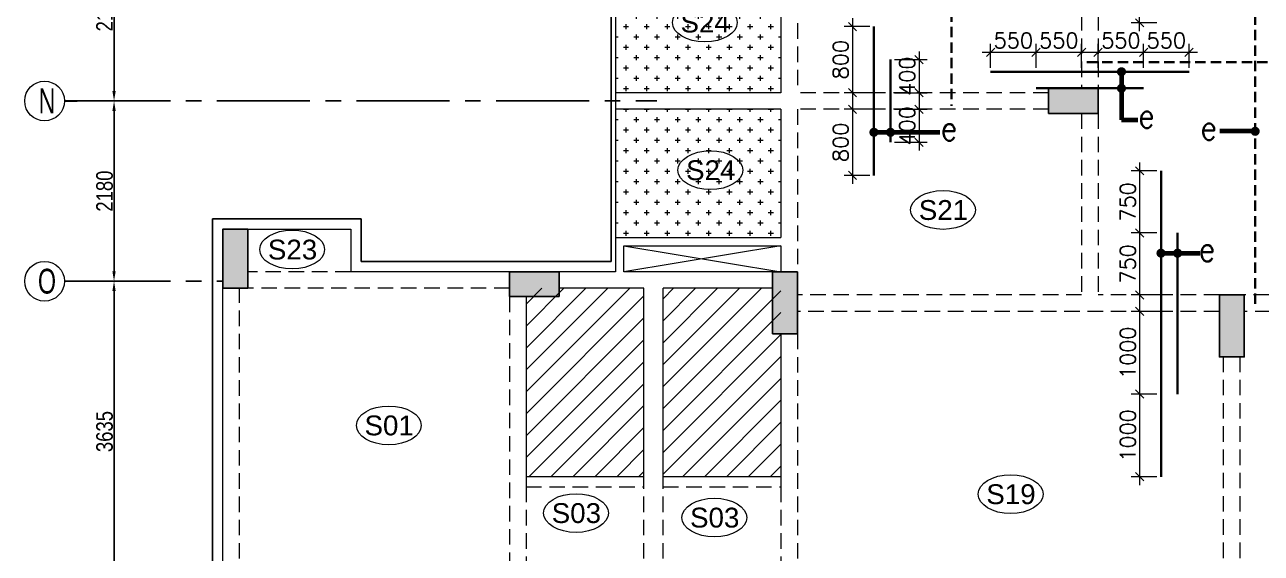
# Model space of a CAD drawing. Header units: millimetres. Extents: x 1255966 to 1543012, y 318612 to 465611.
# Drawn here: x 1255966 to 1270913, y 340698 to 347091 of the extents above; entities that cross this region are included whole.
import ezdxf
from ezdxf.enums import TextEntityAlignment as Align

# ---------------------------------------------------------------- set-up
doc = ezdxf.new("R2010")
doc.units = ezdxf.units.MM
doc.header["$LTSCALE"] = 500
doc.header["$MEASUREMENT"] = 0
doc.header["$PDMODE"] = 34
for name, pattern in [('CONTINOUS', [0]), ('DASHED2', [0.375, 0.25, -0.125]), ('HIDDEN', [0.375, 0.25, -0.125]), ('PHANTOM2', [1.25, 0.625, -0.125, 0.125, -0.125, 0.125, -0.125]), ('Site$0$CENTER2', [1.125, 0.75, -0.125, 0.125, -0.125])]:
    doc.linetypes.add(name, pattern=pattern)
doc.layers.get('Defpoints').update_dxf_attribs({"lineweight": 0})
for name, color, linetype, lineweight in [('ARROW', 1, 'Continuous', 0), ('CALL', 1, 'Continuous', 18), ('CUT OUT', 1, 'Continuous', 13), ('GRID NO.', 7, 'Continuous', 20), ('HATCH', 1, 'Continuous', 5), ('ST-DIM', 1, 'PHANTOM2', 15), ('STC REINF.BOTTOM', 7, 'Continuous', 35), ('TEXT 01', 3, 'Continuous', 15), ('TOWER AREA BEAM..', 3, 'Continuous', 20), ('TOWER COL HATCH', 253, 'Continuous', 20)]:
    doc.layers.add(name, color=color, linetype=linetype, lineweight=lineweight)
for name, color, linetype in [('GRID', 7, 'Continuous'), ('GRID DIM', 7, 'Continuous'), ('S-COLUMN-HATCH', 253, 'Continuous'), ('S-FRAMING PLAN', 4, 'Continuous'), ('S-T', 3, 'Continuous'), ('TOWER AREA COLUMN.', 6, 'Continuous')]:
    doc.layers.add(name, color=color, linetype=linetype)
doc.layers.add('PROJECTION', color=7, linetype='HIDDEN', true_color=0xff4000)
doc.styles.add('ABHI', font='arial.ttf')
doc.styles.add('D50', font='arial.ttf', dxfattribs={"width": 0.8})
doc.styles.add('ROMANCE', font='romans.shx')
doc.styles.add('S-T', font='romans.shx')
doc.dimstyles.new('GRID DIM', dxfattribs={"dimtxt": 250, "dimasz": 100, "dimexe": 75, "dimexo": 0, "dimgap": 50, "dimtad": 1, "dimdec": 0, "dimzin": 0, "dimdsep": 46, "dimtxsty": 'ROMANCE', "dimblk": 'ARCHTICK', "dimcen": 0, "dimdle": 0.5, "dimclrd": 8, "dimclre": 8, "dimclrt": 3, "dimadec": 0, "dimazin": 0, "dimtfac": 1, "dimtdec": 0, "dimtmove": 0, "dimatfit": 3, "dimldrblk": 'DOT', "dimfxl": 200, "dimtolj": 1, "dimtzin": 0, "dimlwd": -1, "dimlwe": -1, "dimarcsym": 2})
doc.dimstyles.new('INNER DIM', dxfattribs={"dimtxt": 200, "dimasz": 120, "dimexe": 25, "dimexo": 25, "dimgap": 12, "dimtad": 1, "dimdec": 0, "dimrnd": 5, "dimzin": 0, "dimdsep": 46, "dimtxsty": 'D50', "dimcen": 0.09, "dimdle": 25, "dimclrt": 6, "dimadec": 0, "dimazin": 0, "dimtfac": 1, "dimtdec": 0, "dimtofl": 0, "dimtmove": 1, "dimatfit": 3, "dimfxl": 75, "dimtolj": 1, "dimtzin": 0, "dimarcsym": 0})
pattern_1 = [(45, (-1381890.62, -304839.69), (-132.582521, 132.582521), [])]
pattern_2 = [(90, (-1381890.62, -304839.69), (-125, 125), [62.5, -187.5]), (180, (-1381859.37, -304808.44), (-125, -125), [62.5, -187.5])]

# ---------------------------------------------------------------- blocks, each defined once
blk = doc.blocks.new('GRID MARK')
at = {"layer": 'GRID NO.', "const_width": 50}
blk.add_lwpolyline([(0, -541), (0, -891)], dxfattribs=at)
at = {"layer": 'GRID NO.'}
blk.add_circle((0, 0), 541, dxfattribs=at)
at = {"layer": 'GRID NO.', "style": 'D50', "width": 0.8}
blk.add_attdef('Y1', text='', height=500, dxfattribs=at).set_placement((-33, -267), align=Align.CENTER)
blk = doc.blocks.new('*D177')
at = {"layer": 'Defpoints', "color": 0, "linetype": 'Continuous', "transparency": 16777216}
for p in [(1257168, 348348), (1257046, 346168), (1257168, 346168)]:
    blk.add_point(p, dxfattribs=at)
at = {"layer": 'GRID DIM', "color": 0, "linetype": 'Continuous', "lineweight": -2, "transparency": 16777216}
for p, q in [((1257143, 348348), (1257021, 348348)), ((1257143, 346168), (1257021, 346168))]:
    blk.add_line(p, q, dxfattribs=at)
at = {"layer": 'GRID DIM', "linetype": 'Continuous', "lineweight": -2, "transparency": 16777216}
blk.add_line((1257046, 348228), (1257046, 346288), dxfattribs=at)
at = {"layer": 'GRID DIM', "linetype": 'Continuous', "transparency": 16777216}
for points in [[(1257026, 348228), (1257066, 348228), (1257046, 348348)], [(1257026, 346288), (1257066, 346288), (1257046, 346168)]]:
    blk.add_solid(points, dxfattribs=at)
at = {"layer": 'GRID DIM', "linetype": 'Continuous', "transparency": 16777216, "insert": (1256932, 347258), "char_height": 200, "attachment_point": 5, "rotation": 90, "style": 'D50'}
blk.add_mtext('\\A1;2180', dxfattribs=at)
blk = doc.blocks.new('*D178')
at = {"layer": 'Defpoints', "color": 0, "linetype": 'Continuous', "transparency": 16777216}
for p in [(1257168, 346168), (1257046, 343988), (1257168, 343988)]:
    blk.add_point(p, dxfattribs=at)
at = {"layer": 'GRID DIM', "color": 0, "linetype": 'Continuous', "lineweight": -2, "transparency": 16777216}
for p, q in [((1257143, 346168), (1257021, 346168)), ((1257143, 343988), (1257021, 343988))]:
    blk.add_line(p, q, dxfattribs=at)
at = {"layer": 'GRID DIM', "linetype": 'Continuous', "lineweight": -2, "transparency": 16777216}
blk.add_line((1257046, 346048), (1257046, 344108), dxfattribs=at)
at = {"layer": 'GRID DIM', "linetype": 'Continuous', "transparency": 16777216}
for points in [[(1257026, 346048), (1257066, 346048), (1257046, 346168)], [(1257026, 344108), (1257066, 344108), (1257046, 343988)]]:
    blk.add_solid(points, dxfattribs=at)
at = {"layer": 'GRID DIM', "linetype": 'Continuous', "transparency": 16777216, "insert": (1256932, 345078), "char_height": 200, "attachment_point": 5, "rotation": 90, "style": 'D50'}
blk.add_mtext('\\A1;2180', dxfattribs=at)
blk = doc.blocks.new('*D179')
at = {"layer": 'Defpoints', "color": 0, "linetype": 'Continuous', "transparency": 16777216}
for p in [(1257168, 343988), (1257046, 340353), (1257168, 340353)]:
    blk.add_point(p, dxfattribs=at)
at = {"layer": 'GRID DIM', "color": 0, "linetype": 'Continuous', "lineweight": -2, "transparency": 16777216}
for p, q in [((1257143, 343988), (1257021, 343988)), ((1257143, 340353), (1257021, 340353))]:
    blk.add_line(p, q, dxfattribs=at)
at = {"layer": 'GRID DIM', "linetype": 'Continuous', "lineweight": -2, "transparency": 16777216}
blk.add_line((1257046, 343868), (1257046, 340473), dxfattribs=at)
at = {"layer": 'GRID DIM', "linetype": 'Continuous', "transparency": 16777216}
for points in [[(1257026, 343868), (1257066, 343868), (1257046, 343988)], [(1257026, 340473), (1257066, 340473), (1257046, 340353)]]:
    blk.add_solid(points, dxfattribs=at)
at = {"layer": 'GRID DIM', "linetype": 'Continuous', "transparency": 16777216, "insert": (1256932, 342170), "char_height": 200, "attachment_point": 5, "rotation": 90, "style": 'D50'}
blk.add_mtext('\\A1;3635', dxfattribs=at)
blk = doc.blocks.new('_Oblique')
at = {"color": 0, "linetype": 'ByBlock', "lineweight": -2}
blk.add_line((-0.5, -0.5), (0.5, 0.5), dxfattribs=at)
blk = doc.blocks.new('*D273')
at = {"layer": 'Defpoints', "color": 0, "linetype": 'ByBlock', "transparency": 16777216}
for p in [(1269442, 347863), (1269702, 347863), (1269702, 347113)]:
    blk.add_point(p, dxfattribs=at)
at = {"layer": 'ST-DIM', "color": 1, "linetype": 'CONTINOUS', "transparency": 16777216}
for p, q in [((1269442, 347013), (1269442, 347963)), ((1269652, 347863), (1269342, 347863)), ((1269652, 347113), (1269342, 347113))]:
    blk.add_line(p, q, dxfattribs=at)
at = {"layer": 'ST-DIM', "color": 1, "linetype": 'ByBlock', "transparency": 16777216, "xscale": 100, "yscale": 100, "zscale": 100}
for p, rotation in [((1269442, 347863), 90), ((1269442, 347113), 270)]:
    blk.add_blockref('_Oblique', p, dxfattribs=dict(at, rotation=rotation))
at = {"layer": 'ST-DIM', "color": 3, "linetype": 'ByBlock', "transparency": 16777216, "insert": (1269300, 347488), "char_height": 185, "attachment_point": 5, "rotation": 90, "style": 'ROMANCE'}
blk.add_mtext('\\A1;750', dxfattribs=at)
blk = doc.blocks.new('_Dot')
at = {"color": 0, "linetype": 'ByBlock', "lineweight": -2}
blk.add_line((-0.5, 0), (-1, 0), dxfattribs=at)
at = {"color": 0, "linetype": 'ByBlock', "const_width": 0.5}
blk.add_lwpolyline([(-0.25, 0, 1), (0.25, 0, 1)], format="xyb", close=True, dxfattribs=at)
blk = doc.blocks.new('*D207')
at = {"layer": 'Defpoints', "color": 0, "linetype": 'ByBlock', "transparency": 16777216}
for p in [(1268741, 346758), (1268191, 346521, 0), (1268741, 346521, 0)]:
    blk.add_point(p, dxfattribs=at)
at = {"layer": 'ST-DIM', "color": 1, "linetype": 'CONTINOUS', "transparency": 16777216}
for p, q in [((1268191, 346571), (1268191, 346858)), ((1268741, 346571), (1268741, 346858)), ((1268091, 346758), (1268841, 346758))]:
    blk.add_line(p, q, dxfattribs=at)
at = {"layer": 'ST-DIM', "color": 1, "linetype": 'ByBlock', "transparency": 16777216, "xscale": 100, "yscale": 100, "zscale": 100, "rotation": 180}
blk.add_blockref('_Oblique', (1268191, 346758), dxfattribs=at)
at = {"layer": 'ST-DIM', "color": 1, "linetype": 'ByBlock', "transparency": 16777216, "xscale": 100, "yscale": 100, "zscale": 100}
blk.add_blockref('_Oblique', (1268741, 346758), dxfattribs=at)
at = {"layer": 'ST-DIM', "color": 3, "linetype": 'ByBlock', "transparency": 16777216, "insert": (1268466, 346900), "char_height": 185, "attachment_point": 5, "style": 'ROMANCE'}
blk.add_mtext('\\A1;550', dxfattribs=at)
blk = doc.blocks.new('*D208')
at = {"layer": 'Defpoints', "color": 0, "linetype": 'ByBlock', "transparency": 16777216}
for p in [(1269491, 346758), (1268941, 346521, 0), (1269491, 346521, 0)]:
    blk.add_point(p, dxfattribs=at)
at = {"layer": 'ST-DIM', "color": 1, "linetype": 'CONTINOUS', "transparency": 16777216}
for p, q in [((1268941, 346571), (1268941, 346858)), ((1269491, 346571), (1269491, 346858)), ((1268841, 346758), (1269591, 346758))]:
    blk.add_line(p, q, dxfattribs=at)
at = {"layer": 'ST-DIM', "color": 1, "linetype": 'ByBlock', "transparency": 16777216, "xscale": 100, "yscale": 100, "zscale": 100, "rotation": 180}
blk.add_blockref('_Oblique', (1268941, 346758), dxfattribs=at)
at = {"layer": 'ST-DIM', "color": 1, "linetype": 'ByBlock', "transparency": 16777216, "xscale": 100, "yscale": 100, "zscale": 100}
blk.add_blockref('_Oblique', (1269491, 346758), dxfattribs=at)
at = {"layer": 'ST-DIM', "color": 3, "linetype": 'ByBlock', "transparency": 16777216, "insert": (1269216, 346900), "char_height": 185, "attachment_point": 5, "style": 'ROMANCE'}
blk.add_mtext('\\A1;550', dxfattribs=at)
blk = doc.blocks.new('*D209')
at = {"layer": 'Defpoints', "color": 0, "linetype": 'ByBlock', "transparency": 16777216}
for p in [(1270041, 346758), (1269491, 346521, 0), (1270041, 346521, 0)]:
    blk.add_point(p, dxfattribs=at)
at = {"layer": 'ST-DIM', "color": 1, "linetype": 'CONTINOUS', "transparency": 16777216}
for p, q in [((1269491, 346571), (1269491, 346858)), ((1270041, 346571), (1270041, 346858)), ((1269391, 346758), (1270141, 346758))]:
    blk.add_line(p, q, dxfattribs=at)
at = {"layer": 'ST-DIM', "color": 1, "linetype": 'ByBlock', "transparency": 16777216, "xscale": 100, "yscale": 100, "zscale": 100, "rotation": 180}
blk.add_blockref('_Oblique', (1269491, 346758), dxfattribs=at)
at = {"layer": 'ST-DIM', "color": 1, "linetype": 'ByBlock', "transparency": 16777216, "xscale": 100, "yscale": 100, "zscale": 100}
blk.add_blockref('_Oblique', (1270041, 346758), dxfattribs=at)
at = {"layer": 'ST-DIM', "color": 3, "linetype": 'ByBlock', "transparency": 16777216, "insert": (1269766, 346900), "char_height": 185, "attachment_point": 5, "style": 'ROMANCE'}
blk.add_mtext('\\A1;550', dxfattribs=at)
blk = doc.blocks.new('*D210')
at = {"layer": 'Defpoints', "color": 0, "linetype": 'ByBlock', "transparency": 16777216}
for p in [(1268191, 346758), (1267641, 346521, 0), (1268191, 346521, 0)]:
    blk.add_point(p, dxfattribs=at)
at = {"layer": 'ST-DIM', "color": 1, "linetype": 'CONTINOUS', "transparency": 16777216}
for p, q in [((1267641, 346571), (1267641, 346858)), ((1268191, 346571), (1268191, 346858)), ((1267541, 346758), (1268291, 346758))]:
    blk.add_line(p, q, dxfattribs=at)
at = {"layer": 'ST-DIM', "color": 1, "linetype": 'ByBlock', "transparency": 16777216, "xscale": 100, "yscale": 100, "zscale": 100, "rotation": 180}
blk.add_blockref('_Oblique', (1267641, 346758), dxfattribs=at)
at = {"layer": 'ST-DIM', "color": 1, "linetype": 'ByBlock', "transparency": 16777216, "xscale": 100, "yscale": 100, "zscale": 100}
blk.add_blockref('_Oblique', (1268191, 346758), dxfattribs=at)
at = {"layer": 'ST-DIM', "color": 3, "linetype": 'ByBlock', "transparency": 16777216, "insert": (1267916, 346900), "char_height": 185, "attachment_point": 5, "style": 'ROMANCE'}
blk.add_mtext('\\A1;550', dxfattribs=at)
blk = doc.blocks.new('_ArchTick')
at = {"color": 0, "linetype": 'ByBlock', "const_width": 0.15}
blk.add_lwpolyline([(-0.5, -0.5), (0.5, 0.5)], dxfattribs=at)
blk = doc.blocks.new('*D211')
at = {"layer": 'Defpoints', "color": 0, "linetype": 'ByBlock', "transparency": 16777216}
for p in [(1266231, 347068), (1265972, 346268), (1266231, 346268)]:
    blk.add_point(p, dxfattribs=at)
at = {"layer": 'ST-DIM', "color": 1, "linetype": 'CONTINOUS', "transparency": 16777216}
for p, q in [((1266181, 347068), (1265872, 347068)), ((1265972, 347168), (1265972, 346168)), ((1266181, 346268), (1265872, 346268))]:
    blk.add_line(p, q, dxfattribs=at)
at = {"layer": 'ST-DIM', "color": 1, "linetype": 'ByBlock', "transparency": 16777216, "xscale": 100, "yscale": 100, "zscale": 100}
for p, rotation in [((1265972, 347068), 90), ((1265972, 346268), 270)]:
    blk.add_blockref('_Oblique', p, dxfattribs=dict(at, rotation=rotation))
at = {"layer": 'ST-DIM', "color": 3, "linetype": 'ByBlock', "transparency": 16777216, "insert": (1265829, 346668), "char_height": 185, "attachment_point": 5, "rotation": 90, "style": 'ROMANCE'}
blk.add_mtext('\\A1;800', dxfattribs=at)
blk = doc.blocks.new('*D212')
at = {"layer": 'Defpoints', "color": 0, "linetype": 'ByBlock', "transparency": 16777216}
for p in [(1266231, 346068), (1265972, 345268), (1266231, 345268)]:
    blk.add_point(p, dxfattribs=at)
at = {"layer": 'ST-DIM', "color": 1, "linetype": 'CONTINOUS', "transparency": 16777216}
for p, q in [((1265972, 346168), (1265972, 345168)), ((1266181, 346068), (1265872, 346068)), ((1266181, 345268), (1265872, 345268))]:
    blk.add_line(p, q, dxfattribs=at)
at = {"layer": 'ST-DIM', "color": 1, "linetype": 'ByBlock', "transparency": 16777216, "xscale": 100, "yscale": 100, "zscale": 100}
for p, rotation in [((1265972, 346068), 90), ((1265972, 345268), 270)]:
    blk.add_blockref('_Oblique', p, dxfattribs=dict(at, rotation=rotation))
at = {"layer": 'ST-DIM', "color": 3, "linetype": 'ByBlock', "transparency": 16777216, "insert": (1265829, 345668), "char_height": 185, "attachment_point": 5, "rotation": 90, "style": 'ROMANCE'}
blk.add_mtext('\\A1;800', dxfattribs=at)
blk = doc.blocks.new('*D213')
at = {"layer": 'Defpoints', "color": 0, "linetype": 'ByBlock', "transparency": 16777216}
for p in [(1269702, 343623), (1269442, 342623), (1269702, 342623)]:
    blk.add_point(p, dxfattribs=at)
at = {"layer": 'ST-DIM', "color": 1, "linetype": 'CONTINOUS', "transparency": 16777216}
for p, q in [((1269652, 343623), (1269342, 343623)), ((1269442, 343723), (1269442, 342523)), ((1269652, 342623), (1269342, 342623))]:
    blk.add_line(p, q, dxfattribs=at)
at = {"layer": 'ST-DIM', "color": 1, "linetype": 'ByBlock', "transparency": 16777216, "xscale": 100, "yscale": 100, "zscale": 100}
for p, rotation in [((1269442, 343623), 90), ((1269442, 342623), 270)]:
    blk.add_blockref('_Oblique', p, dxfattribs=dict(at, rotation=rotation))
at = {"layer": 'ST-DIM', "color": 3, "linetype": 'ByBlock', "transparency": 16777216, "insert": (1269300, 343123), "char_height": 185, "attachment_point": 5, "rotation": 90, "style": 'ROMANCE'}
blk.add_mtext('\\A1;1000', dxfattribs=at)
blk = doc.blocks.new('*D214')
at = {"layer": 'Defpoints', "color": 0, "linetype": 'ByBlock', "transparency": 16777216}
for p in [(1269702, 342623), (1269442, 341623), (1269702, 341623)]:
    blk.add_point(p, dxfattribs=at)
at = {"layer": 'ST-DIM', "color": 1, "linetype": 'CONTINOUS', "transparency": 16777216}
for p, q in [((1269652, 342623), (1269342, 342623)), ((1269442, 342723), (1269442, 341523)), ((1269652, 341623), (1269342, 341623))]:
    blk.add_line(p, q, dxfattribs=at)
at = {"layer": 'ST-DIM', "color": 1, "linetype": 'ByBlock', "transparency": 16777216, "xscale": 100, "yscale": 100, "zscale": 100}
for p, rotation in [((1269442, 342623), 90), ((1269442, 341623), 270)]:
    blk.add_blockref('_Oblique', p, dxfattribs=dict(at, rotation=rotation))
at = {"layer": 'ST-DIM', "color": 3, "linetype": 'ByBlock', "transparency": 16777216, "insert": (1269300, 342123), "char_height": 185, "attachment_point": 5, "rotation": 90, "style": 'ROMANCE'}
blk.add_mtext('\\A1;1000', dxfattribs=at)
blk = doc.blocks.new('*D215')
at = {"layer": 'Defpoints', "color": 0, "linetype": 'ByBlock', "transparency": 16777216}
for p in [(1269702, 345323), (1269442, 344573), (1269702, 344573)]:
    blk.add_point(p, dxfattribs=at)
at = {"layer": 'ST-DIM', "color": 1, "linetype": 'CONTINOUS', "transparency": 16777216}
for p, q in [((1269442, 345423), (1269442, 344473)), ((1269652, 345323), (1269342, 345323)), ((1269652, 344573), (1269342, 344573))]:
    blk.add_line(p, q, dxfattribs=at)
at = {"layer": 'ST-DIM', "color": 1, "linetype": 'ByBlock', "transparency": 16777216, "xscale": 100, "yscale": 100, "zscale": 100}
for p, rotation in [((1269442, 345323), 90), ((1269442, 344573), 270)]:
    blk.add_blockref('_Oblique', p, dxfattribs=dict(at, rotation=rotation))
at = {"layer": 'ST-DIM', "color": 3, "linetype": 'ByBlock', "transparency": 16777216, "insert": (1269300, 344948), "char_height": 185, "attachment_point": 5, "rotation": 90, "style": 'ROMANCE'}
blk.add_mtext('\\A1;750', dxfattribs=at)
blk = doc.blocks.new('*D216')
at = {"layer": 'Defpoints', "color": 0, "linetype": 'ByBlock', "transparency": 16777216}
for p in [(1269702, 344573), (1269442, 343823), (1269702, 343823)]:
    blk.add_point(p, dxfattribs=at)
at = {"layer": 'ST-DIM', "color": 1, "linetype": 'CONTINOUS', "transparency": 16777216}
for p, q in [((1269442, 344673), (1269442, 343723)), ((1269652, 344573), (1269342, 344573)), ((1269652, 343823), (1269342, 343823))]:
    blk.add_line(p, q, dxfattribs=at)
at = {"layer": 'ST-DIM', "color": 1, "linetype": 'ByBlock', "transparency": 16777216, "xscale": 100, "yscale": 100, "zscale": 100}
for p, rotation in [((1269442, 344573), 90), ((1269442, 343823), 270)]:
    blk.add_blockref('_Oblique', p, dxfattribs=dict(at, rotation=rotation))
at = {"layer": 'ST-DIM', "color": 3, "linetype": 'ByBlock', "transparency": 16777216, "insert": (1269300, 344198), "char_height": 185, "attachment_point": 5, "rotation": 90, "style": 'ROMANCE'}
blk.add_mtext('\\A1;750', dxfattribs=at)
blk = doc.blocks.new('*D409')
at = {"layer": 'Defpoints', "color": 0, "linetype": 'ByBlock', "transparency": 16777216}
for p in [(1266431, 346668), (1266431, 346268), (1266776, 346268)]:
    blk.add_point(p, dxfattribs=at)
at = {"layer": 'ST-DIM', "color": 1, "linetype": 'CONTINOUS', "transparency": 16777216}
for p, q in [((1266776, 346768), (1266776, 346168)), ((1266481, 346668), (1266876, 346668)), ((1266481, 346268), (1266876, 346268))]:
    blk.add_line(p, q, dxfattribs=at)
at = {"layer": 'ST-DIM', "color": 1, "linetype": 'ByBlock', "transparency": 16777216, "xscale": 100, "yscale": 100, "zscale": 100}
for p, rotation in [((1266776, 346668), 90), ((1266776, 346268), 270)]:
    blk.add_blockref('_Oblique', p, dxfattribs=dict(at, rotation=rotation))
at = {"layer": 'ST-DIM', "color": 3, "linetype": 'ByBlock', "transparency": 16777216, "insert": (1266633, 346468), "char_height": 185, "attachment_point": 5, "rotation": 90, "style": 'ROMANCE'}
blk.add_mtext('\\A1;400', dxfattribs=at)
blk = doc.blocks.new('*D400')
at = {"layer": 'Defpoints', "color": 0, "linetype": 'ByBlock', "transparency": 16777216}
for p in [(1266431, 346068), (1266431, 345668), (1266776, 345668)]:
    blk.add_point(p, dxfattribs=at)
at = {"layer": 'ST-DIM', "color": 1, "linetype": 'CONTINOUS', "transparency": 16777216}
for p, q in [((1266776, 346168), (1266776, 345568)), ((1266481, 346068), (1266876, 346068)), ((1266481, 345668), (1266876, 345668))]:
    blk.add_line(p, q, dxfattribs=at)
at = {"layer": 'ST-DIM', "color": 1, "linetype": 'ByBlock', "transparency": 16777216, "xscale": 100, "yscale": 100, "zscale": 100}
for p, rotation in [((1266776, 346068), 90), ((1266776, 345668), 270)]:
    blk.add_blockref('_Oblique', p, dxfattribs=dict(at, rotation=rotation))
at = {"layer": 'ST-DIM', "color": 3, "linetype": 'ByBlock', "transparency": 16777216, "insert": (1266633, 345868), "char_height": 185, "attachment_point": 5, "rotation": 90, "style": 'ROMANCE'}
blk.add_mtext('\\A1;400', dxfattribs=at)
blk = doc.blocks.new('A$Ca8bcdc7a')
at = {"layer": 'HATCH', "ltscale": 10}
h = blk.add_hatch(dxfattribs=at)
h.set_pattern_fill('CROSS', color=1, scale=500, angle=90)
h.set_pattern_definition(pattern_2)
h.paths.add_polyline_path([(-9505, -9710), (-11505, -9710), (-11505, -11260), (-9505, -11260)])
h = blk.add_hatch(dxfattribs=at)
h.set_pattern_fill('CROSS', color=1, scale=500, angle=90)
h.set_pattern_definition(pattern_2)
h.paths.add_polyline_path([(-9505, -11460), (-11505, -11460), (-11505, -13010), (-9505, -13010)])
h = blk.add_hatch(dxfattribs=at)
h.set_pattern_fill('ANSI31', color=1, scale=1500)
h.set_pattern_definition(pattern_1)
h.paths.add_polyline_path([(-11160, -13625), (-12585, -13625), (-12585, -15900), (-11160, -15900)])
h = blk.add_hatch(dxfattribs=at)
h.set_pattern_fill('ANSI31', color=1, scale=1500)
h.set_pattern_definition(pattern_1)
h.paths.add_polyline_path([(-9505, -13625), (-10930, -13625), (-10930, -14175), (-10930, -15900), (-9505, -15900)])
at = {"layer": 'CUT OUT', "color": 1, "ltscale": 10}
for p, q in [((-9505, -13110), (-11405, -13425)), ((-11405, -13110), (-9505, -13425))]:
    blk.add_line(p, q, dxfattribs=at)
at = {"layer": 'S-FRAMING PLAN', "color": 3, "linetype": 'ByBlock', "lineweight": 20, "ltscale": 10}
for p, q in [((-11505, -9710), (-11505, -13425)), ((-9505, -9710), (-9505, -11260)), ((-9505, -11260), (-11505, -11260)), ((-9505, -11460), (-11505, -11460)), ((-9505, -11460), (-9505, -13010)), ((-11505, -13010), (-9505, -13010)), ((-11405, -13110), (-9505, -13110)), ((-11405, -13425), (-11405, -13110)), ((-9505, -13110), (-9505, -13425)), ((-12785, -13425), (-14705, -13425)), ((-11505, -13425), (-12182, -13425)), ((-9605, -13425), (-11405, -13425)), ((-16250, -17175), (-16250, -13625)), ((-12585, -13725), (-12585, -16025)), ((-11160, -13625), (-12182, -13625)), ((-11160, -15900), (-11160, -13625)), ((-10930, -15900), (-10930, -13625)), ((-9605, -13625), (-10930, -13625)), ((-9505, -14175), (-9505, -16025)), ((-12585, -15900), (-11160, -15900)), ((-10930, -15900), (-9505, -15900))]:
    blk.add_line(p, q, dxfattribs=at)
blk.add_lwpolyline([(-15950, -12910), (-14705, -12910), (-14705, -13425)], dxfattribs=at)
at = {"layer": 'TOWER AREA BEAM..', "color": 3, "linetype": 'HIDDEN', "ltscale": 1.5}
for p, q in [((-5870, -8915), (-5870, -11210)), ((-5670, -8915), (-5670, -11210)), ((-9305, -9295), (-9305, -11260)), ((-6270, -11260), (-9305, -11260)), ((-9305, -11460), (-9305, -13425)), ((-6270, -11460), (-9305, -11460)), ((-5870, -11510), (-5870, -13705)), ((-5670, -11510), (-5670, -13705)), ((-14705, -13425), (-15950, -13425)), ((-16050, -17175), (-16050, -13625)), ((-12785, -13625), (-15950, -13625)), ((-12785, -13725), (-12785, -17175)), ((-5870, -13705), (-9305, -13705)), ((-4205, -13705), (-5670, -13705)), ((-2480, -13705), (-3905, -13705)), ((-4205, -13905), (-9305, -13905)), ((1195, -13905), (-3905, -13905)), ((-9305, -14175), (-9305, -17175)), ((-4155, -19700), (-4155, -14455)), ((-3955, -19700), (-3955, -14455)), ((-11160, -17175), (-11160, -15900)), ((-10930, -17175), (-10930, -15900)), ((-12585, -16025), (-11160, -16025)), ((-12585, -16025), (-12585, -17175)), ((-10930, -16025), (-9505, -16025)), ((-9505, -16025), (-9505, -17175))]:
    blk.add_line(p, q, dxfattribs=at)
blk = doc.blocks.new('3tgra')
at = {"layer": 'TOWER COL HATCH'}
h = blk.add_hatch(color=253, dxfattribs=at)
h.dxf.hatch_style = 1
h.paths.add_polyline_path([(1375620, 74632), (1375620, 74932), (1376220, 74932), (1376220, 74632)])
h = blk.add_hatch(color=253, dxfattribs=at)
h.dxf.hatch_style = 1
h.paths.add_polyline_path([(1365941, 73232), (1365641, 73232), (1365641, 72517), (1365941, 72517)])
h = blk.add_hatch(color=253, dxfattribs=at)
h.dxf.hatch_style = 1
h.paths.add_polyline_path([(1369706, 72417), (1369706, 72717), (1369106, 72717), (1369106, 72417)])
h = blk.add_hatch(color=253, dxfattribs=at)
h.dxf.hatch_style = 1
h.paths.add_polyline_path([(1372586, 72717), (1372286, 72717), (1372286, 71967), (1372586, 71967)])
h = blk.add_hatch(color=253, dxfattribs=at)
h.dxf.hatch_style = 1
h.paths.add_polyline_path([(1377686, 72437), (1377986, 72437), (1377986, 71687), (1377686, 71687)])
at = {"layer": 'TOWER AREA COLUMN.', "color": 4}
for points in [[(1375620, 74632), (1375620, 74932), (1376220, 74932), (1376220, 74632)], [(1365941, 73232), (1365641, 73232), (1365641, 72517), (1365941, 72517)], [(1369706, 72417), (1369706, 72717), (1369106, 72717), (1369106, 72417)], [(1372586, 72717), (1372286, 72717), (1372286, 71967), (1372586, 71967)], [(1377686, 72437), (1377986, 72437), (1377986, 71687), (1377686, 71687)]]:
    blk.add_lwpolyline(points, close=True, dxfattribs=at)

msp = doc.modelspace()

# ---------------------------------------------------------------- linework, layer by layer
at = {"layer": 'CALL', "color": 200, "linetype": 'Continuous', "ltscale": 10}
for centre in [(1264186.8, 347117.4), (1264254.2, 345331.2), (1267067, 344850.1, 1.8), (1259199.2, 344371.6), (1260367.1, 342244.5), (1267883.2, 341412.9, 1.8), (1262630, 341184.3), (1264302.2, 341129.6)]:
    msp.add_ellipse(centre, major_axis=(392.2, 0), ratio=0.597584, dxfattribs=at)
at = {"layer": 'GRID', "color": 16, "linetype": 'Site$0$CENTER2', "ltscale": 3}
for points in [[(1256601.9, 346168.2), (1263606.6, 346168.2)], [(1256601.9, 343987.9), (1258361.6, 343987.9)]]:
    msp.add_lwpolyline(points, dxfattribs=at)
at = {"layer": 'PROJECTION', "ltscale": 750}
msp.add_lwpolyline([(1272816.6, 352262.9), (1270856.6, 352262.9), (1270856.6, 357008.1), (1267051.6, 357008.1), (1267051.6, 356883.1), (1266011.6, 356883.1), (1266011.6, 358293.1), (1260066.6, 358293.1), (1260066.6, 356883.1), (1258236.6, 356883.1), (1258236.6, 347593.1), (1260031.5, 347593.1), (1260031.5, 348108.1), (1263056.6, 348108.1), (1263056.6, 344227.9), (1260031.5, 344227.9), (1260031.5, 344742.9), (1258236.6, 344742.9), (1258236.6, 335452.9)], dxfattribs=at)
at = {"layer": 'STC REINF.BOTTOM', "color": 4, "linetype": 'DASHED2'}
for p, q in [((1270839.6, 349464.3), (1270839.6, 343688)), ((1267168.6, 348752.3), (1267168.6, 346110.1)), ((1268802.7, 346638.7), (1272309.2, 346638.7))]:
    msp.add_line(p, q, dxfattribs=at)
at = {"layer": 'STC REINF.BOTTOM', "color": 4, "linetype": 'Continuous'}
for p, q in [((1266231.2, 347068), (1266231.2, 345268)), ((1266431.2, 346668), (1266431.2, 345668)), ((1267641.3, 346521.4, 0), (1270041.3, 346521.4, 0)), ((1268191.3, 346321.4, 0), (1269491.3, 346321.4, 0)), ((1269701.5, 345322.9), (1269701.5, 341622.9)), ((1269901.5, 344572.9), (1269901.5, 342622.9))]:
    msp.add_line(p, q, dxfattribs=at)

# ---------------------------------------------------------------- block references
at = {"layer": 'CUT OUT', "color": 4}
msp.add_blockref('3tgra', (-107279, 271386.2), dxfattribs=at)
at = {"layer": 'GRID NO.'}
ref = msp.add_blockref('GRID MARK', (1256206.6, 346168.2), dxfattribs=dict(at, xscale=0.443520000003279, yscale=0.443520000003279, zscale=0.443520000003279, rotation=90))
ref.add_attrib('Y1', 'N', dxfattribs={"height": 300, "style": 'D50', "width": 0.669886}).set_placement((1256235.6, 346169.2), align=Align.MIDDLE_CENTER)
ref = msp.add_blockref('GRID MARK', (1256206.6, 343987.9), dxfattribs=dict(at, xscale=0.443520000003279, yscale=0.443520000003279, zscale=0.443520000003279, rotation=90))
ref.add_attrib('Y1', 'O', dxfattribs={"height": 300, "style": 'D50', "width": 0.669886}).set_placement((1256235.6, 343989), align=Align.MIDDLE_CENTER)
at = {"layer": 'S-COLUMN-HATCH', "color": 4, "ltscale": 10}
msp.add_blockref('A$Ca8bcdc7a', (1274611.6, 357527.7), dxfattribs=at)

# ---------------------------------------------------------------- texts
at = {"layer": 'S-T', "color": 2, "linetype": 'Continuous', "ltscale": 10, "style": 'S-T', "width": 0.85}
for p in [(1269427.2, 345839.4), (1267039.3, 345687.9), (1270178.8, 345695.7), (1270158.9, 344225.8)]:
    msp.add_text('e', height=300, dxfattribs=at).set_placement(p)
at = {"layer": 'TEXT 01', "color": 2, "linetype": 'Continuous', "style": 'ABHI'}
for s, p in [('S24', (1263893, 346996.8, 0)), ('S24', (1263960.4, 345210.6, 0)), ('S21', (1266773.2, 344729.5, 1.7)), ('S23', (1258905.4, 344251.1, 0)), ('S01', (1260073.3, 342123.9, 0)), ('S19', (1267589.4, 341292.3, 1.7)), ('S03', (1262336.2, 341063.7, 0)), ('S03', (1264008.4, 341009, 0))]:
    msp.add_text(s, height=240, dxfattribs=at).set_placement(p)

# ---------------------------------------------------------------- dimensions: what is measured, and where the dimension line sits
at = {"layer": 'GRID DIM', "color": 0, "linetype": 'Continuous'}
for base, p1, p2, picture, middle in [((1257046, 346168.2), (1257168.2, 348348.1), (1257168.2, 346168.2), '*D177', (1256931.9, 347258.1)), ((1257046, 343987.9), (1257168.2, 346168.2), (1257168.2, 343987.9), '*D178', (1256931.9, 345078)), ((1257046, 340352.9), (1257168.2, 343987.9), (1257168.2, 340352.9), '*D179', (1256931.8, 342170.4))]:
    dim = msp.add_linear_dim(base=base, p1=p1, p2=p2, angle=90, dimstyle='INNER DIM', override={"dimclrd": 256, "dimclrt": 256}, dxfattribs=at)
    dim.commit()
    dim.dimension.update_dxf_attribs({"geometry": picture, "text_midpoint": middle})
at = {"layer": 'ST-DIM', "linetype": 'ByBlock'}
for base, p1, p2, angle, picture, middle in [((1269442.3, 347863.1), (1269701.6, 347113.1), (1269701.5, 347863.1), 90, '*D273', (1269442.3, 347488.1)), ((1265972, 346268), (1266231.2, 347068), (1266231.2, 346268), 270, '*D211', (1265972, 346668)), ((1266775.7, 346268), (1266431.2, 346668), (1266431.2, 346268), 90, '*D409', (1266775.7, 346468)), ((1265972, 345268), (1266231.2, 346068), (1266231.2, 345268), 270, '*D212', (1265972, 345668)), ((1266775.7, 345668), (1266431.2, 346068), (1266431.2, 345668), 90, '*D400', (1266775.7, 345868)), ((1269442.3, 344572.9), (1269701.6, 345322.9), (1269701.5, 344572.9), 270, '*D215', (1269442.3, 344947.9)), ((1269442.3, 343822.9), (1269701.5, 344572.9), (1269701.5, 343822.9), 270, '*D216', (1269442.3, 344197.9))]:
    dim = msp.add_linear_dim(base=base, p1=p1, p2=p2, angle=angle, dimstyle='GRID DIM', override={"dimtxt": 185, "dimexe": 100, "dimexo": 50, "dimblk1": 'Oblique', "dimblk2": 'Oblique', "dimsah": 1, "dimdle": 100, "dimclrd": 1, "dimclre": 1}, dxfattribs=at)
    dim.commit()
    dim.dimension.update_dxf_attribs({"geometry": picture, "text_midpoint": middle, "dimtype": 160})
for base, p1, p2, picture, middle in [((1268191.3, 346757.7, 0), (1267641.3, 346521.4, 0), (1268191.3, 346521.4, 0), '*D210', (1267916.3, 346757.7, 0)), ((1268741.3, 346757.7, 0), (1268191.3, 346521.4, 0), (1268741.3, 346521.4), '*D207', (1268466.3, 346757.7, 0)), ((1269491.3, 346757.7, 0), (1268941.3, 346521.4, 0), (1269491.3, 346521.4, 0), '*D208', (1269216.3, 346757.7, 0)), ((1270041.3, 346757.7, 0), (1269491.3, 346521.4, 0), (1270041.3, 346521.4, 0), '*D209', (1269766.3, 346757.7, 0))]:
    dim = msp.add_linear_dim(base=base, p1=p1, p2=p2, dimstyle='GRID DIM', override={"dimtxt": 185, "dimexe": 100, "dimexo": 50, "dimblk1": 'Oblique', "dimblk2": 'Oblique', "dimsah": 1, "dimdle": 100, "dimclrd": 1, "dimclre": 1}, dxfattribs=at)
    dim.commit()
    dim.dimension.update_dxf_attribs({"geometry": picture, "text_midpoint": middle, "dimtype": 160})
for base, p1, p2, picture, middle in [((1269442.3, 342622.9), (1269701.5, 343622.9), (1269701.5, 342622.9), '*D213', (1269299.8, 343122.9)), ((1269442.3, 341622.9), (1269701.5, 342622.9), (1269701.5, 341622.9), '*D214', (1269299.8, 342122.9))]:
    dim = msp.add_linear_dim(base=base, p1=p1, p2=p2, angle=270, dimstyle='GRID DIM', override={"dimtxt": 185, "dimexe": 100, "dimexo": 50, "dimblk1": 'Oblique', "dimblk2": 'Oblique', "dimsah": 1, "dimdle": 100, "dimclrd": 1, "dimclre": 1}, dxfattribs=at)
    dim.commit()
    dim.dimension.update_dxf_attribs({"geometry": picture, "text_midpoint": middle})

# ---------------------------------------------------------------- leaders
at = {"layer": 'ARROW', "linetype": 'ByBlock'}
for points in [[(1269223.3, 346521.4, 0), (1269223.3, 345939.2, 0), (1269420.6, 345939.2, 0)], [(1269223.3, 346321.4, 0), (1269223.3, 345939.2, 0), (1269420.6, 345939.2, 0)], [(1266231.2, 345789.4), (1267029.3, 345789.4)], [(1266431.2, 345789.4), (1267029.3, 345789.4)], [(1270839.6, 345801.5), (1270413.6, 345801.5)], [(1269701.5, 344327.3), (1270170.7, 344327.3)], [(1269901.5, 344327.3), (1270170.7, 344327.3)]]:
    msp.add_leader(points, dimstyle='GRID DIM', override={"dimasz": 110, "dimtad": 0, "dimclrd": 1, "dimlwd": 65534}, dxfattribs=at)

doc.saveas('drawing.dxf')
